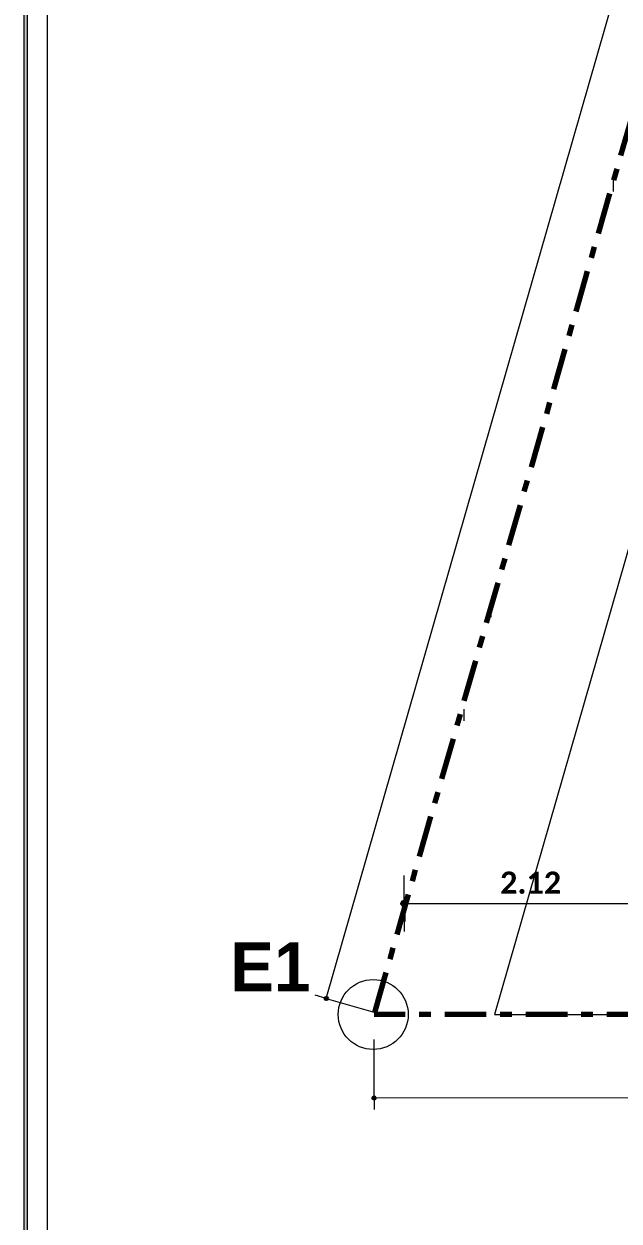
# Model space of a CAD drawing. Header units: metres. Extents: x -144 to 1000, y -717 to 29.
# Drawn here: x 443.79 to 448.9, y -573.3 to -563.03 of the extents above; entities that cross this region are included whole.
import ezdxf

# ---------------------------------------------------------------- set-up
doc = ezdxf.new("R2010")
doc.units = ezdxf.units.M
doc.linetypes.add('Basculante', pattern=[0.11625, 0.075, -0.04125])
doc.linetypes.add('Dash Dot 3_16_', pattern=[0.595313, 0.357187, -0.119063, 0, -0.119063])
doc.layers.get('0').update_dxf_attribs({"color": 1})
for name, color, linetype, lineweight in [('A-ANNO-DIMS', 1, 'Continuous', 9), ('A-DETL', 1, 'Continuous', 9), ('A-DETL-THIN', 1, 'Continuous', 9), ('A-FLOR', 2, 'Continuous', 9), ('G-ANNO-TEXT', 2, 'Continuous', 9), ('G-ANNO-TTLB', 3, 'Continuous', 18), ('G-IMPT', 1, 'Continuous', 9)]:
    doc.layers.add(name, color=color, linetype=linetype, lineweight=lineweight)
doc.styles.add('Britannic Bold_B', font='', dxfattribs={"width": 0.7})
doc.styles.add('Calibri_B_8', font='calibrib.ttf', dxfattribs={"height": 0.9})
doc.styles.get('Britannic Bold_B').set_extended_font_data('Britannic Bold', bold=True)

# ---------------------------------------------------------------- blocks, each defined once
blk = doc.blocks.new('tarjeta de nathalie 00')
at = {"layer": 'G-IMPT', "lineweight": 9}
h = blk.add_hatch(color=3, dxfattribs=at)
h.paths.add_polyline_path([(-145.23888, -717.38489), (-145.21019, -717.38489), (-145.21019, -716.89355), (-145.21019, -716.79934), (-145.23888, -716.79934), (-145.23888, -716.89379)])
h.paths.add_polyline_path([(-145.20996, -716.7991), (-145.20996, -717.3851), (-145.2392, -717.3851), (-145.2392, -716.7991)])
h.paths.add_polyline_path([(-145.23902, -717.3868), (-145.20826, -717.3868), (-145.20826, -716.7974), (-145.2392, -716.7974), (-146.09866, -716.7974), (-146.09866, -717.3868)])
h.paths.add_polyline_path([(-145.20795, -716.79707), (-145.20795, -717.3871), (-146.09898, -717.3871), (-146.09898, -716.79707)])
at = {"layer": 'G-ANNO-TTLB'}
for p, q in [((-146.09898, -716.79707), (-146.09898, -717.3871)), ((-146.09898, -716.79707), (-146.09898, -717.38713)), ((-146.09866, -717.3868), (-146.09866, -716.7974)), ((-146.09696, -717.3851), (-146.09696, -716.7991))]:
    blk.add_line(p, q, dxfattribs=at)
blk = doc.blocks.new('U')
at = {"layer": 'A-ANNO-DIMS', "lineweight": 25, "true_color": 0x0000ff}
h = blk.add_hatch(color=5, dxfattribs=at)
edge = h.paths.add_edge_path()
edge.add_arc((450.911, -509.731), 0.015, 0, 360)
h = blk.add_hatch(color=5, dxfattribs=at)
edge = h.paths.add_edge_path()
edge.add_arc((451.321, -510.584), 0.015, 0, 360)
at = {"layer": 'A-ANNO-DIMS', "color": 5, "true_color": 0x0000ff}
for p, q in [((450.911, -509.731), (457.892, -485.439)), ((450.911, -509.731), (450.815, -509.703)), ((450.911, -509.731), (451.392, -509.869)), ((451.321, -510.584), (451.321, -510.084)), ((482.183, -510.608), (451.321, -510.584)), ((451.321, -510.584), (451.321, -510.684))]:
    blk.add_line(p, q, dxfattribs=at)
at = {"layer": 'A-ANNO-DIMS', "color": 5, "lineweight": 25, "true_color": 0x0000ff}
for centre in [(450.911, -509.731), (451.321, -510.584)]:
    blk.add_circle(centre, 0.015, dxfattribs=at)
at = {"layer": 'A-DETL', "color": 7, "linetype": 'Dash Dot 3_16_', "lineweight": 70}
for p, q in [((451.327, -509.85), (458.307, -485.558)), ((482.183, -509.868), (451.321, -509.868))]:
    blk.add_line(p, q, dxfattribs=at)
at = {"layer": 'A-DETL', "color": 253, "true_color": 0xb6b6b6}
for p, q in [((453.372, -502.707), (453.372, -502.807)), ((453.372, -502.707), (453.372, -502.807)), ((452.328, -506.32), (452.328, -506.42)), ((452.328, -506.32), (452.328, -506.42)), ((452.323, -506.359), (452.323, -506.459)), ((452.323, -506.359), (452.323, -506.459)), ((452.323, -506.359), (452.323, -506.459)), ((452.091, -507.249), (452.091, -507.349)), ((452.091, -507.249), (452.091, -507.349))]:
    blk.add_line(p, q, dxfattribs=at)
at = {"layer": 'A-DETL-THIN'}
blk.add_circle((451.314, -509.868), 0.3, dxfattribs=at)
at = {"layer": 'A-FLOR'}
for p, q in [((459.08, -486.467), (452.355, -509.868)), ((452.355, -509.868), (453.475, -509.868))]:
    blk.add_line(p, q, dxfattribs=at)
at = {"layer": 'G-ANNO-TEXT', "style": 'Britannic Bold_B'}
blk.add_text('E1', height=0.42, dxfattribs=at).set_placement((450.088, -509.669))
blk = doc.blocks.new('KLK')
at = {"layer": 'A-ANNO-DIMS', "lineweight": 25, "true_color": 0x0000ff}
h = blk.add_hatch(color=5, dxfattribs=at)
edge = h.paths.add_edge_path()
edge.add_arc((495.172, -517.193), 0.025, 0, 360)
at = {"layer": 'A-ANNO-DIMS', "color": 5, "true_color": 0x0000ff}
for q in [(495.172, -516.953), (497.295, -517.193), (495.172, -517.433)]:
    blk.add_line((495.172, -517.193), q, dxfattribs=at)
at = {"layer": 'A-ANNO-DIMS', "color": 5, "lineweight": 25, "true_color": 0x0000ff}
blk.add_circle((495.172, -517.193), 0.025, dxfattribs=at)
at = {"layer": 'A-DETL', "color": 7, "linetype": 'Basculante', "lineweight": 35}
blk.add_line((495.172, -517.248), (495.172, -517.398), dxfattribs=at)
at = {"layer": 'A-ANNO-DIMS', "color": 5, "true_color": 0x0000ff, "insert": (495.995, -516.92), "char_height": 0.19, "width": 0.57208, "attachment_point": 1, "line_spacing_factor": 1.158048, "style": 'Calibri_B_8'}
blk.add_mtext('2.12', dxfattribs=at)

msp = doc.modelspace()

# ---------------------------------------------------------------- block references
at = {"xscale": 99.43160266323505, "yscale": 99.43160266323505, "zscale": 99.43160266323505}
msp.add_blockref('tarjeta de nathalie 00', (14970.649, 70741.827), dxfattribs=at)

# ---------------------------------------------------------------- next in the draw order: block references
at = {"color": 3}
for name, p in [('U', (-4.523, -61.66)), ('KLK', (-48.115, -53.382))]:
    msp.add_blockref(name, p, dxfattribs=at)

doc.saveas('drawing.dxf')
